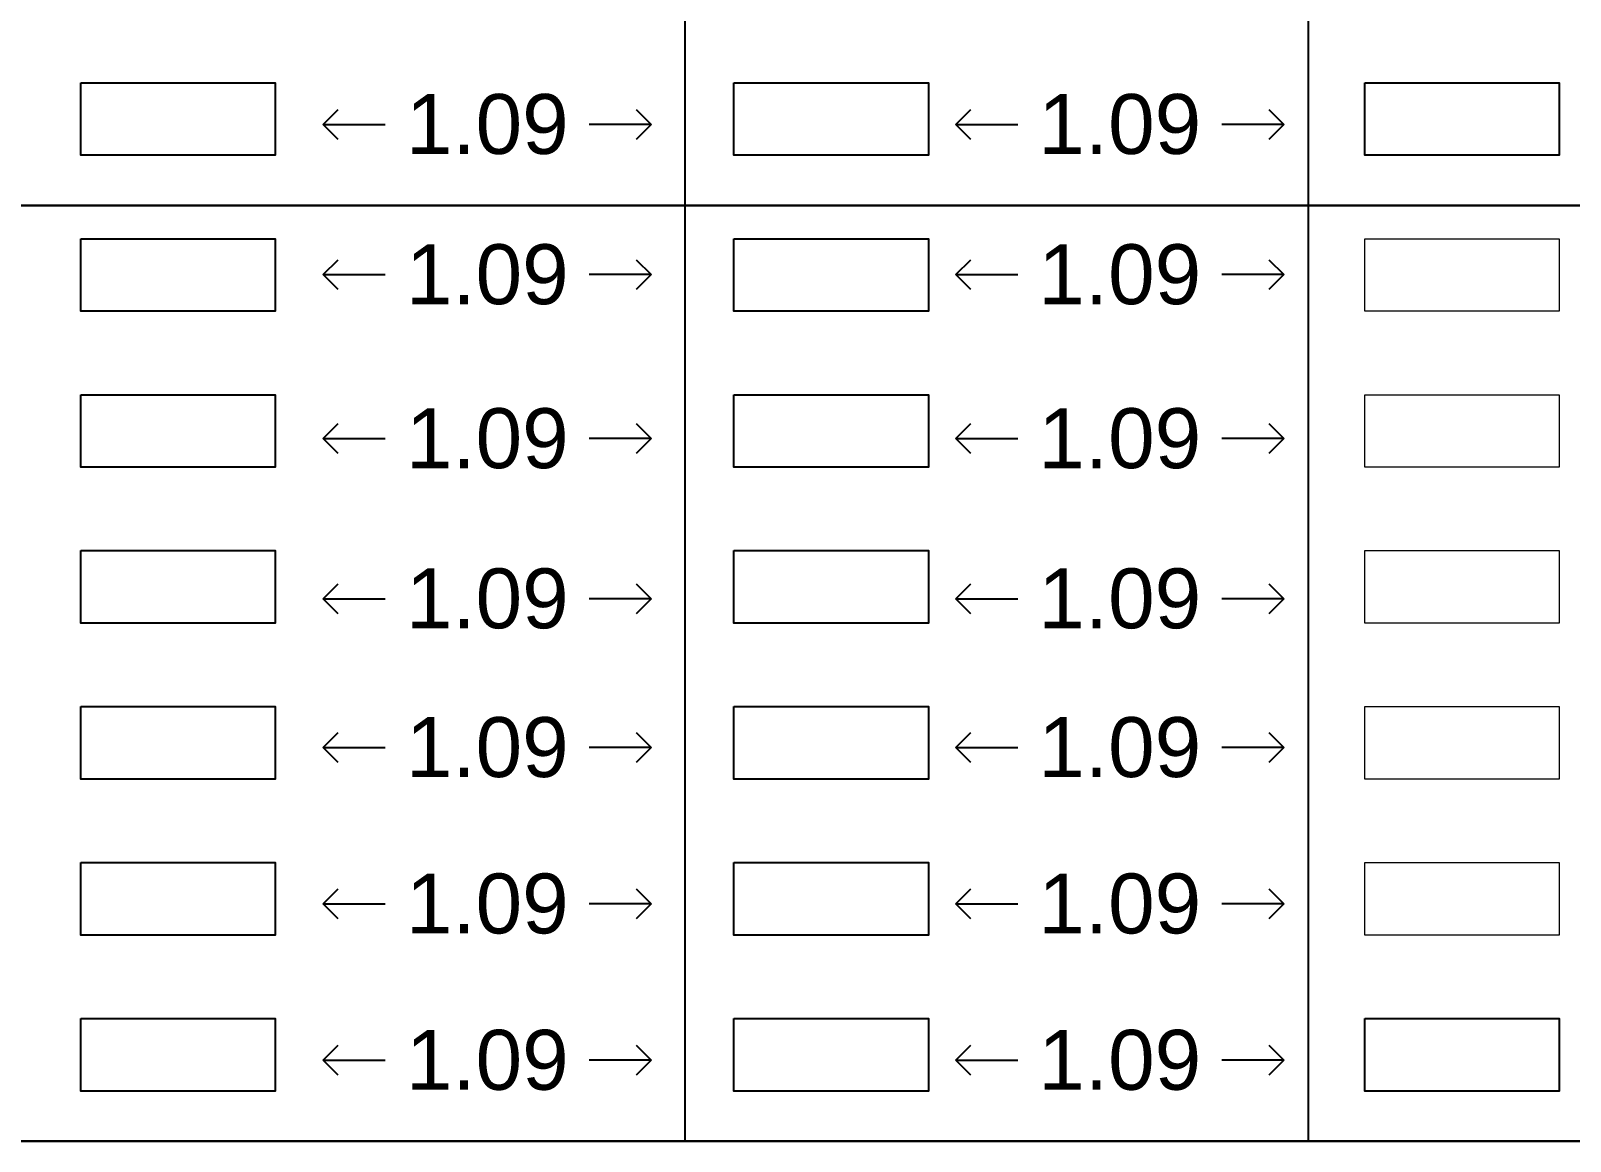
# Model space of a CAD drawing. Header units: millimetres. Extents: x -9481 to -9286, y 28723 to 28853.
# Drawn here: x -9457.79 to -9452.65, y 28753.55 to 28757.26 of the extents above; entities that cross this region are included whole.
import ezdxf

# ---------------------------------------------------------------- set-up
doc = ezdxf.new("R2010")
doc.units = ezdxf.units.MM
doc.header["$PDMODE"] = 34
doc.header["$PDSIZE"] = -15
for name, color, linetype, plot in [('BLK_1_FLR_0_REGULAR_ROOM_2', 7, 'Continuous', False), ('BLK_1_FLR_0_REGULAR_ROOM_3', 7, 'Continuous', False), ('BLK_1_FLR_0_REGULAR_ROOM_4', 7, 'Continuous', False), ('BLK_1_FLR_0_REGULAR_ROOM_5', 7, 'Continuous', False), ('BLK_1_FLR_0_REGULAR_ROOM_6', 7, 'Continuous', False), ('BLK_1_FLR_1_REGULAR_ROOM_1', 7, 'Continuous', False), ('BLK_1_FLR_1_REGULAR_ROOM_2', 7, 'Continuous', False), ('BLK_1_FLR_1_REGULAR_ROOM_6', 7, 'Continuous', False), ('BLK_1_FLR_2_REGULAR_ROOM_6', 7, 'Continuous', False)]:
    doc.layers.add(name, color=color, linetype=linetype, plot=plot)
for name, color, linetype in [('BLK_1_FLR_1_REGULAR_ROOM_3', 7, 'Continuous'), ('BLK_1_FLR_1_REGULAR_ROOM_4', 7, 'Continuous'), ('BLK_1_FLR_1_REGULAR_ROOM_5', 7, 'Continuous')]:
    doc.layers.add(name, color=color, linetype=linetype)
for name, color, linetype, lineweight in [('BLK_1_FLR_2_REGULAR_ROOM_1', 7, 'Continuous', 0), ('BLK_1_FLR_2_REGULAR_ROOM_2', 7, 'Continuous', 0), ('BLK_1_FLR_2_REGULAR_ROOM_3', 7, 'Continuous', 0), ('BLK_1_FLR_2_REGULAR_ROOM_4', 7, 'Continuous', 0), ('BLK_1_FLR_2_REGULAR_ROOM_5', 7, 'Continuous', 0), ('PLAN', 7, 'Continuous', 40)]:
    doc.layers.add(name, color=color, linetype=linetype, lineweight=lineweight)
doc.styles.add('Arial', font='arial.ttf', dxfattribs={"height": 0.2})
doc.styles.add('style2', font='arial.ttf', dxfattribs={"height": 0.3})
doc.dimstyles.new('INT DIM', dxfattribs={"dimtxt": 0.3, "dimasz": 0.1, "dimexe": 0.18, "dimexo": 0.0625, "dimgap": 0.09, "dimtad": 0, "dimzin": 0, "dimdsep": 46, "dimtxsty": 'style2', "dimblk": 'OPEN90', "dimcen": 0.09, "dimse1": 1, "dimse2": 1, "dimclrd": 250, "dimclrt": 256, "dimadec": 0, "dimazin": 0, "dimtfac": 1, "dimtofl": 0, "dimtmove": 0, "dimatfit": 3, "dimfxl": 0.18, "dimtolj": 1, "dimtzin": 0, "dimlwd": -1, "dimarcsym": 0})

# ---------------------------------------------------------------- blocks, each defined once
blk = doc.blocks.new('_Open90')
at = {"layer": 'PLAN', "color": 0, "lineweight": -2}
for p, q in [((0, 0), (-1, 0)), ((-0.5, 0.5), (0, 0)), ((0, 0), (-0.5, -0.5))]:
    blk.add_line(p, q, dxfattribs=at)
blk = doc.blocks.new('*D72')
at = {"layer": 'BLK_1_FLR_0_REGULAR_ROOM_6', "color": 250, "transparency": 16777216}
for p, q in [((-9456.7091, 28756.9429), (-9456.6022, 28756.9429)), ((-9455.8142, 28756.9429), (-9455.9211, 28756.9429))]:
    blk.add_line(p, q, dxfattribs=at)
at = {"layer": 'Defpoints', "color": 0, "transparency": 16777216}
for p in [(-9456.8091, 28757.063), (-9455.7142, 28757.063), (-9455.7142, 28756.9429)]:
    blk.add_point(p, dxfattribs=at)
at = {"layer": 'BLK_1_FLR_0_REGULAR_ROOM_6', "color": 250, "transparency": 16777216, "xscale": 0.1, "yscale": 0.1, "zscale": 0.1, "rotation": 180}
blk.add_blockref('_Open90', (-9456.8091, 28756.9429), dxfattribs=at)
at = {"layer": 'BLK_1_FLR_0_REGULAR_ROOM_6', "color": 250, "transparency": 16777216, "xscale": 0.1, "yscale": 0.1, "zscale": 0.1}
blk.add_blockref('_Open90', (-9455.7142, 28756.9429), dxfattribs=at)
at = {"layer": 'BLK_1_FLR_0_REGULAR_ROOM_6', "transparency": 16777216, "insert": (-9456.2617, 28756.9429), "char_height": 0.2, "attachment_point": 5, "style": 'Arial', "bg_fill": 3, "box_fill_scale": 1.1, "bg_fill_color": 256, "bg_fill_true_color": 13158600, "bg_fill_transparency": 0}
blk.add_mtext('\\A1;1.09', dxfattribs=at)
blk = doc.blocks.new('*D73')
at = {"layer": 'BLK_1_FLR_1_REGULAR_ROOM_6', "color": 250, "transparency": 16777216}
for p, q in [((-9454.5973, 28756.9429), (-9454.4904, 28756.9429)), ((-9453.7023, 28756.9429), (-9453.8093, 28756.9429))]:
    blk.add_line(p, q, dxfattribs=at)
at = {"layer": 'Defpoints', "color": 0, "transparency": 16777216}
for p in [(-9454.6973, 28757.063), (-9453.6023, 28757.063), (-9453.6023, 28756.9429)]:
    blk.add_point(p, dxfattribs=at)
at = {"layer": 'BLK_1_FLR_1_REGULAR_ROOM_6', "color": 250, "transparency": 16777216, "xscale": 0.1, "yscale": 0.1, "zscale": 0.1, "rotation": 180}
blk.add_blockref('_Open90', (-9454.6973, 28756.9429), dxfattribs=at)
at = {"layer": 'BLK_1_FLR_1_REGULAR_ROOM_6', "color": 250, "transparency": 16777216, "xscale": 0.1, "yscale": 0.1, "zscale": 0.1}
blk.add_blockref('_Open90', (-9453.6023, 28756.9429), dxfattribs=at)
at = {"layer": 'BLK_1_FLR_1_REGULAR_ROOM_6', "transparency": 16777216, "insert": (-9454.1498, 28756.9429), "char_height": 0.2, "attachment_point": 5, "style": 'Arial', "bg_fill": 3, "box_fill_scale": 1.1, "bg_fill_color": 256, "bg_fill_true_color": 13158600, "bg_fill_transparency": 0}
blk.add_mtext('\\A1;1.09', dxfattribs=at)
blk = doc.blocks.new('*D77')
at = {"layer": 'BLK_1_FLR_1_REGULAR_ROOM_1', "color": 250, "transparency": 16777216}
for p, q in [((-9456.7091, 28756.4414), (-9456.6022, 28756.4414)), ((-9455.8142, 28756.4414), (-9455.9211, 28756.4414))]:
    blk.add_line(p, q, dxfattribs=at)
at = {"layer": 'Defpoints', "color": 0, "transparency": 16777216}
for p in [(-9456.8091, 28756.5615), (-9455.7142, 28756.5615), (-9455.7142, 28756.4414)]:
    blk.add_point(p, dxfattribs=at)
at = {"layer": 'BLK_1_FLR_1_REGULAR_ROOM_1', "color": 250, "transparency": 16777216, "xscale": 0.1, "yscale": 0.1, "zscale": 0.1, "rotation": 180}
blk.add_blockref('_Open90', (-9456.8091, 28756.4414), dxfattribs=at)
at = {"layer": 'BLK_1_FLR_1_REGULAR_ROOM_1', "color": 250, "transparency": 16777216, "xscale": 0.1, "yscale": 0.1, "zscale": 0.1}
blk.add_blockref('_Open90', (-9455.7142, 28756.4414), dxfattribs=at)
at = {"layer": 'BLK_1_FLR_1_REGULAR_ROOM_1', "transparency": 16777216, "insert": (-9456.2617, 28756.4414), "char_height": 0.2, "attachment_point": 5, "style": 'Arial', "bg_fill": 3, "box_fill_scale": 1.1, "bg_fill_color": 256, "bg_fill_true_color": 13158600, "bg_fill_transparency": 0}
blk.add_mtext('\\A1;1.09', dxfattribs=at)
blk = doc.blocks.new('*D78')
at = {"layer": 'BLK_1_FLR_1_REGULAR_ROOM_1', "color": 250, "transparency": 16777216}
for p, q in [((-9454.5973, 28756.4414), (-9454.4904, 28756.4414)), ((-9453.7023, 28756.4414), (-9453.8093, 28756.4414))]:
    blk.add_line(p, q, dxfattribs=at)
at = {"layer": 'Defpoints', "color": 0, "transparency": 16777216}
for p in [(-9454.6973, 28756.5615), (-9453.6023, 28756.5615), (-9453.6023, 28756.4414)]:
    blk.add_point(p, dxfattribs=at)
at = {"layer": 'BLK_1_FLR_1_REGULAR_ROOM_1', "color": 250, "transparency": 16777216, "xscale": 0.1, "yscale": 0.1, "zscale": 0.1, "rotation": 180}
blk.add_blockref('_Open90', (-9454.6973, 28756.4414), dxfattribs=at)
at = {"layer": 'BLK_1_FLR_1_REGULAR_ROOM_1', "color": 250, "transparency": 16777216, "xscale": 0.1, "yscale": 0.1, "zscale": 0.1}
blk.add_blockref('_Open90', (-9453.6023, 28756.4414), dxfattribs=at)
at = {"layer": 'BLK_1_FLR_1_REGULAR_ROOM_1', "transparency": 16777216, "insert": (-9454.1498, 28756.4414), "char_height": 0.2, "attachment_point": 5, "style": 'Arial', "bg_fill": 3, "box_fill_scale": 1.1, "bg_fill_color": 256, "bg_fill_true_color": 13158600, "bg_fill_transparency": 0}
blk.add_mtext('\\A1;1.09', dxfattribs=at)
blk = doc.blocks.new('*D82')
at = {"layer": 'BLK_1_FLR_0_REGULAR_ROOM_2', "color": 250, "transparency": 16777216}
for p, q in [((-9456.7091, 28755.894), (-9456.6022, 28755.894)), ((-9455.8142, 28755.894), (-9455.9211, 28755.894))]:
    blk.add_line(p, q, dxfattribs=at)
at = {"layer": 'Defpoints', "color": 0, "transparency": 16777216}
for p in [(-9456.8091, 28756.0141), (-9455.7142, 28756.0141), (-9455.7142, 28755.894)]:
    blk.add_point(p, dxfattribs=at)
at = {"layer": 'BLK_1_FLR_0_REGULAR_ROOM_2', "color": 250, "transparency": 16777216, "xscale": 0.1, "yscale": 0.1, "zscale": 0.1, "rotation": 180}
blk.add_blockref('_Open90', (-9456.8091, 28755.894), dxfattribs=at)
at = {"layer": 'BLK_1_FLR_0_REGULAR_ROOM_2', "color": 250, "transparency": 16777216, "xscale": 0.1, "yscale": 0.1, "zscale": 0.1}
blk.add_blockref('_Open90', (-9455.7142, 28755.894), dxfattribs=at)
at = {"layer": 'BLK_1_FLR_0_REGULAR_ROOM_2', "transparency": 16777216, "insert": (-9456.2617, 28755.894), "char_height": 0.2, "attachment_point": 5, "style": 'Arial', "bg_fill": 3, "box_fill_scale": 1.1, "bg_fill_color": 256, "bg_fill_true_color": 13158600, "bg_fill_transparency": 0}
blk.add_mtext('\\A1;1.09', dxfattribs=at)
blk = doc.blocks.new('*D83')
at = {"layer": 'BLK_1_FLR_1_REGULAR_ROOM_2', "color": 250, "transparency": 16777216}
for p, q in [((-9454.5973, 28755.894), (-9454.4904, 28755.894)), ((-9453.7023, 28755.894), (-9453.8093, 28755.894))]:
    blk.add_line(p, q, dxfattribs=at)
at = {"layer": 'Defpoints', "color": 0, "transparency": 16777216}
for p in [(-9454.6973, 28756.0141), (-9453.6023, 28756.0141), (-9453.6023, 28755.894)]:
    blk.add_point(p, dxfattribs=at)
at = {"layer": 'BLK_1_FLR_1_REGULAR_ROOM_2', "color": 250, "transparency": 16777216, "xscale": 0.1, "yscale": 0.1, "zscale": 0.1, "rotation": 180}
blk.add_blockref('_Open90', (-9454.6973, 28755.894), dxfattribs=at)
at = {"layer": 'BLK_1_FLR_1_REGULAR_ROOM_2', "color": 250, "transparency": 16777216, "xscale": 0.1, "yscale": 0.1, "zscale": 0.1}
blk.add_blockref('_Open90', (-9453.6023, 28755.894), dxfattribs=at)
at = {"layer": 'BLK_1_FLR_1_REGULAR_ROOM_2', "transparency": 16777216, "insert": (-9454.1498, 28755.894), "char_height": 0.2, "attachment_point": 5, "style": 'Arial', "bg_fill": 3, "box_fill_scale": 1.1, "bg_fill_color": 256, "bg_fill_true_color": 13158600, "bg_fill_transparency": 0}
blk.add_mtext('\\A1;1.09', dxfattribs=at)
blk = doc.blocks.new('*D87')
at = {"layer": 'BLK_1_FLR_0_REGULAR_ROOM_3', "color": 250, "transparency": 16777216}
for p, q in [((-9456.7091, 28755.3594), (-9456.6022, 28755.3594)), ((-9455.8142, 28755.3594), (-9455.9211, 28755.3594))]:
    blk.add_line(p, q, dxfattribs=at)
at = {"layer": 'Defpoints', "color": 0, "transparency": 16777216}
for p in [(-9456.8091, 28755.4794), (-9455.7142, 28755.4794), (-9455.7142, 28755.3594)]:
    blk.add_point(p, dxfattribs=at)
at = {"layer": 'BLK_1_FLR_0_REGULAR_ROOM_3', "color": 250, "transparency": 16777216, "xscale": 0.1, "yscale": 0.1, "zscale": 0.1, "rotation": 180}
blk.add_blockref('_Open90', (-9456.8091, 28755.3594), dxfattribs=at)
at = {"layer": 'BLK_1_FLR_0_REGULAR_ROOM_3', "color": 250, "transparency": 16777216, "xscale": 0.1, "yscale": 0.1, "zscale": 0.1}
blk.add_blockref('_Open90', (-9455.7142, 28755.3594), dxfattribs=at)
at = {"layer": 'BLK_1_FLR_0_REGULAR_ROOM_3', "transparency": 16777216, "insert": (-9456.2617, 28755.3594), "char_height": 0.2, "attachment_point": 5, "style": 'Arial', "bg_fill": 3, "box_fill_scale": 1.1, "bg_fill_color": 256, "bg_fill_true_color": 13158600, "bg_fill_transparency": 0}
blk.add_mtext('\\A1;1.09', dxfattribs=at)
blk = doc.blocks.new('*D88')
at = {"layer": 'BLK_1_FLR_1_REGULAR_ROOM_3', "color": 250, "transparency": 16777216}
for p, q in [((-9454.5973, 28755.3594), (-9454.4904, 28755.3594)), ((-9453.7023, 28755.3594), (-9453.8093, 28755.3594))]:
    blk.add_line(p, q, dxfattribs=at)
at = {"layer": 'Defpoints', "color": 0, "transparency": 16777216}
for p in [(-9454.6973, 28755.4794), (-9453.6023, 28755.4794), (-9453.6023, 28755.3594)]:
    blk.add_point(p, dxfattribs=at)
at = {"layer": 'BLK_1_FLR_1_REGULAR_ROOM_3', "color": 250, "transparency": 16777216, "xscale": 0.1, "yscale": 0.1, "zscale": 0.1, "rotation": 180}
blk.add_blockref('_Open90', (-9454.6973, 28755.3594), dxfattribs=at)
at = {"layer": 'BLK_1_FLR_1_REGULAR_ROOM_3', "color": 250, "transparency": 16777216, "xscale": 0.1, "yscale": 0.1, "zscale": 0.1}
blk.add_blockref('_Open90', (-9453.6023, 28755.3594), dxfattribs=at)
at = {"layer": 'BLK_1_FLR_1_REGULAR_ROOM_3', "transparency": 16777216, "insert": (-9454.1498, 28755.3594), "char_height": 0.2, "attachment_point": 5, "style": 'Arial', "bg_fill": 3, "box_fill_scale": 1.1, "bg_fill_color": 256, "bg_fill_true_color": 13158600, "bg_fill_transparency": 0}
blk.add_mtext('\\A1;1.09', dxfattribs=at)
blk = doc.blocks.new('*D92')
at = {"layer": 'BLK_1_FLR_0_REGULAR_ROOM_4', "color": 250, "ltscale": 0.75, "transparency": 16777216}
for p, q in [((-9456.7091, 28754.8629), (-9456.6022, 28754.8629)), ((-9455.8142, 28754.8629), (-9455.9211, 28754.8629))]:
    blk.add_line(p, q, dxfattribs=at)
at = {"layer": 'Defpoints', "color": 0, "ltscale": 0.75, "transparency": 16777216}
for p in [(-9456.8091, 28754.9829), (-9455.7142, 28754.9829), (-9455.7142, 28754.8629)]:
    blk.add_point(p, dxfattribs=at)
at = {"layer": 'BLK_1_FLR_0_REGULAR_ROOM_4', "color": 250, "ltscale": 0.75, "transparency": 16777216, "xscale": 0.1, "yscale": 0.1, "zscale": 0.1, "rotation": 180}
blk.add_blockref('_Open90', (-9456.8091, 28754.8629), dxfattribs=at)
at = {"layer": 'BLK_1_FLR_0_REGULAR_ROOM_4', "color": 250, "ltscale": 0.75, "transparency": 16777216, "xscale": 0.1, "yscale": 0.1, "zscale": 0.1}
blk.add_blockref('_Open90', (-9455.7142, 28754.8629), dxfattribs=at)
at = {"layer": 'BLK_1_FLR_0_REGULAR_ROOM_4', "ltscale": 0.75, "transparency": 16777216, "insert": (-9456.2617, 28754.8629), "char_height": 0.2, "attachment_point": 5, "style": 'Arial', "bg_fill": 3, "box_fill_scale": 1.1, "bg_fill_color": 256, "bg_fill_true_color": 13158600, "bg_fill_transparency": 0}
blk.add_mtext('\\A1;1.09', dxfattribs=at)
blk = doc.blocks.new('*D93')
at = {"layer": 'BLK_1_FLR_1_REGULAR_ROOM_4', "color": 250, "transparency": 16777216}
for p, q in [((-9454.5973, 28754.8629), (-9454.4904, 28754.8629)), ((-9453.7023, 28754.8629), (-9453.8093, 28754.8629))]:
    blk.add_line(p, q, dxfattribs=at)
at = {"layer": 'Defpoints', "color": 0, "transparency": 16777216}
for p in [(-9454.6973, 28754.9829), (-9453.6023, 28754.9829), (-9453.6023, 28754.8629)]:
    blk.add_point(p, dxfattribs=at)
at = {"layer": 'BLK_1_FLR_1_REGULAR_ROOM_4', "color": 250, "transparency": 16777216, "xscale": 0.1, "yscale": 0.1, "zscale": 0.1, "rotation": 180}
blk.add_blockref('_Open90', (-9454.6973, 28754.8629), dxfattribs=at)
at = {"layer": 'BLK_1_FLR_1_REGULAR_ROOM_4', "color": 250, "transparency": 16777216, "xscale": 0.1, "yscale": 0.1, "zscale": 0.1}
blk.add_blockref('_Open90', (-9453.6023, 28754.8629), dxfattribs=at)
at = {"layer": 'BLK_1_FLR_1_REGULAR_ROOM_4', "transparency": 16777216, "insert": (-9454.1498, 28754.8629), "char_height": 0.2, "attachment_point": 5, "style": 'Arial', "bg_fill": 3, "box_fill_scale": 1.1, "bg_fill_color": 256, "bg_fill_true_color": 13158600, "bg_fill_transparency": 0}
blk.add_mtext('\\A1;1.09', dxfattribs=at)
blk = doc.blocks.new('*D97')
at = {"layer": 'BLK_1_FLR_0_REGULAR_ROOM_5', "color": 250, "transparency": 16777216}
for p, q in [((-9456.7091, 28754.3409), (-9456.6022, 28754.3409)), ((-9455.8142, 28754.3409), (-9455.9211, 28754.3409))]:
    blk.add_line(p, q, dxfattribs=at)
at = {"layer": 'Defpoints', "color": 0, "transparency": 16777216}
for p in [(-9456.8091, 28754.461), (-9455.7142, 28754.461), (-9455.7142, 28754.3409)]:
    blk.add_point(p, dxfattribs=at)
at = {"layer": 'BLK_1_FLR_0_REGULAR_ROOM_5', "color": 250, "transparency": 16777216, "xscale": 0.1, "yscale": 0.1, "zscale": 0.1, "rotation": 180}
blk.add_blockref('_Open90', (-9456.8091, 28754.3409), dxfattribs=at)
at = {"layer": 'BLK_1_FLR_0_REGULAR_ROOM_5', "color": 250, "transparency": 16777216, "xscale": 0.1, "yscale": 0.1, "zscale": 0.1}
blk.add_blockref('_Open90', (-9455.7142, 28754.3409), dxfattribs=at)
at = {"layer": 'BLK_1_FLR_0_REGULAR_ROOM_5', "transparency": 16777216, "insert": (-9456.2617, 28754.3409), "char_height": 0.2, "attachment_point": 5, "style": 'Arial', "bg_fill": 3, "box_fill_scale": 1.1, "bg_fill_color": 256, "bg_fill_true_color": 13158600, "bg_fill_transparency": 0}
blk.add_mtext('\\A1;1.09', dxfattribs=at)
blk = doc.blocks.new('*D98')
at = {"layer": 'BLK_1_FLR_1_REGULAR_ROOM_5', "color": 250, "transparency": 16777216}
for p, q in [((-9454.5973, 28754.3409), (-9454.4904, 28754.3409)), ((-9453.7023, 28754.3409), (-9453.8093, 28754.3409))]:
    blk.add_line(p, q, dxfattribs=at)
at = {"layer": 'Defpoints', "color": 0, "transparency": 16777216}
for p in [(-9454.6973, 28754.461), (-9453.6023, 28754.461), (-9453.6023, 28754.3409)]:
    blk.add_point(p, dxfattribs=at)
at = {"layer": 'BLK_1_FLR_1_REGULAR_ROOM_5', "color": 250, "transparency": 16777216, "xscale": 0.1, "yscale": 0.1, "zscale": 0.1, "rotation": 180}
blk.add_blockref('_Open90', (-9454.6973, 28754.3409), dxfattribs=at)
at = {"layer": 'BLK_1_FLR_1_REGULAR_ROOM_5', "color": 250, "transparency": 16777216, "xscale": 0.1, "yscale": 0.1, "zscale": 0.1}
blk.add_blockref('_Open90', (-9453.6023, 28754.3409), dxfattribs=at)
at = {"layer": 'BLK_1_FLR_1_REGULAR_ROOM_5', "transparency": 16777216, "insert": (-9454.1498, 28754.3409), "char_height": 0.2, "attachment_point": 5, "style": 'Arial', "bg_fill": 3, "box_fill_scale": 1.1, "bg_fill_color": 256, "bg_fill_true_color": 13158600, "bg_fill_transparency": 0}
blk.add_mtext('\\A1;1.09', dxfattribs=at)
blk = doc.blocks.new('*D102')
at = {"layer": 'BLK_1_FLR_0_REGULAR_ROOM_6', "color": 250, "transparency": 16777216}
for p, q in [((-9456.7091, 28753.819), (-9456.6022, 28753.819)), ((-9455.8142, 28753.819), (-9455.9211, 28753.819))]:
    blk.add_line(p, q, dxfattribs=at)
at = {"layer": 'Defpoints', "color": 0, "transparency": 16777216}
for p in [(-9456.8091, 28753.9391), (-9455.7142, 28753.9391), (-9455.7142, 28753.819)]:
    blk.add_point(p, dxfattribs=at)
at = {"layer": 'BLK_1_FLR_0_REGULAR_ROOM_6', "color": 250, "transparency": 16777216, "xscale": 0.1, "yscale": 0.1, "zscale": 0.1, "rotation": 180}
blk.add_blockref('_Open90', (-9456.8091, 28753.819), dxfattribs=at)
at = {"layer": 'BLK_1_FLR_0_REGULAR_ROOM_6', "color": 250, "transparency": 16777216, "xscale": 0.1, "yscale": 0.1, "zscale": 0.1}
blk.add_blockref('_Open90', (-9455.7142, 28753.819), dxfattribs=at)
at = {"layer": 'BLK_1_FLR_0_REGULAR_ROOM_6', "transparency": 16777216, "insert": (-9456.2617, 28753.819), "char_height": 0.2, "attachment_point": 5, "style": 'Arial', "bg_fill": 3, "box_fill_scale": 1.1, "bg_fill_color": 256, "bg_fill_true_color": 13158600, "bg_fill_transparency": 0}
blk.add_mtext('\\A1;1.09', dxfattribs=at)
blk = doc.blocks.new('*D103')
at = {"layer": 'BLK_1_FLR_1_REGULAR_ROOM_6', "color": 250, "transparency": 16777216}
for p, q in [((-9454.5973, 28753.819), (-9454.4904, 28753.819)), ((-9453.7023, 28753.819), (-9453.8093, 28753.819))]:
    blk.add_line(p, q, dxfattribs=at)
at = {"layer": 'Defpoints', "color": 0, "transparency": 16777216}
for p in [(-9454.6973, 28753.9391), (-9453.6023, 28753.9391), (-9453.6023, 28753.819)]:
    blk.add_point(p, dxfattribs=at)
at = {"layer": 'BLK_1_FLR_1_REGULAR_ROOM_6', "color": 250, "transparency": 16777216, "xscale": 0.1, "yscale": 0.1, "zscale": 0.1, "rotation": 180}
blk.add_blockref('_Open90', (-9454.6973, 28753.819), dxfattribs=at)
at = {"layer": 'BLK_1_FLR_1_REGULAR_ROOM_6', "color": 250, "transparency": 16777216, "xscale": 0.1, "yscale": 0.1, "zscale": 0.1}
blk.add_blockref('_Open90', (-9453.6023, 28753.819), dxfattribs=at)
at = {"layer": 'BLK_1_FLR_1_REGULAR_ROOM_6', "transparency": 16777216, "insert": (-9454.1498, 28753.819), "char_height": 0.2, "attachment_point": 5, "style": 'Arial', "bg_fill": 3, "box_fill_scale": 1.1, "bg_fill_color": 256, "bg_fill_true_color": 13158600, "bg_fill_transparency": 0}
blk.add_mtext('\\A1;1.09', dxfattribs=at)

msp = doc.modelspace()

# ---------------------------------------------------------------- linework, layer by layer
for p, q in [((-9455.6016, 28759.2759), (-9455.6016, 28756.6726)), ((-9453.5208, 28759.2759), (-9453.5208, 28756.6726)), ((-9455.6016, 28756.6726), (-9455.6016, 28756.152)), ((-9453.5208, 28756.6726), (-9453.5208, 28756.152)), ((-9455.6016, 28756.152), (-9455.6016, 28753.5487)), ((-9453.5208, 28756.152), (-9453.5208, 28753.5487))]:
    msp.add_line(p, q)
for points in [[(-9442.23, 28759.2759), (-9442.23, 28756.6726), (-9461.7318, 28756.6726)], [(-9461.7318, 28756.6726), (-9442.23, 28756.6726), (-9442.23, 28756.152)], [(-9442.23, 28756.152), (-9442.23, 28753.5487), (-9461.7318, 28753.5487)], [(-9461.7318, 28753.5487), (-9442.23, 28753.5487), (-9442.23, 28753.0281), (-9461.7318, 28753.0281)]]:
    msp.add_lwpolyline(points)
at = {"layer": 'BLK_1_FLR_0_REGULAR_ROOM_2', "color": 2}
msp.add_lwpolyline([(-9457.6189, 28756.0408), (-9456.9697, 28756.0408), (-9456.9697, 28755.7987), (-9457.6189, 28755.7987)], close=True, dxfattribs=at)
at = {"layer": 'BLK_1_FLR_0_REGULAR_ROOM_3', "color": 2}
msp.add_lwpolyline([(-9457.6189, 28755.5202), (-9456.9697, 28755.5202), (-9456.9697, 28755.278), (-9457.6189, 28755.278)], close=True, dxfattribs=at)
at = {"layer": 'BLK_1_FLR_0_REGULAR_ROOM_4', "color": 2, "ltscale": 0.75}
msp.add_lwpolyline([(-9457.6189, 28754.9996), (-9456.9697, 28754.9996), (-9456.9697, 28754.7574), (-9457.6189, 28754.7574)], close=True, dxfattribs=at)
at = {"layer": 'BLK_1_FLR_0_REGULAR_ROOM_5', "color": 2}
msp.add_lwpolyline([(-9457.6189, 28754.4789), (-9456.9697, 28754.4789), (-9456.9697, 28754.2368), (-9457.6189, 28754.2368)], close=True, dxfattribs=at)
at = {"layer": 'BLK_1_FLR_0_REGULAR_ROOM_6', "color": 1}
msp.add_lwpolyline([(-9457.6189, 28757.0821), (-9456.9697, 28757.0821), (-9456.9697, 28756.84), (-9457.6189, 28756.84)], close=True, dxfattribs=at)
at = {"layer": 'BLK_1_FLR_0_REGULAR_ROOM_6', "color": 2}
msp.add_lwpolyline([(-9457.6189, 28753.9583), (-9456.9697, 28753.9583), (-9456.9697, 28753.7161), (-9457.6189, 28753.7161)], close=True, dxfattribs=at)
at = {"layer": 'BLK_1_FLR_1_REGULAR_ROOM_1', "color": 2}
for points in [[(-9457.6189, 28756.5615), (-9456.9697, 28756.5615), (-9456.9697, 28756.3193), (-9457.6189, 28756.3193)], [(-9455.4381, 28756.5615), (-9454.7889, 28756.5615), (-9454.7889, 28756.3193), (-9455.4381, 28756.3193)]]:
    msp.add_lwpolyline(points, close=True, dxfattribs=at)
at = {"layer": 'BLK_1_FLR_1_REGULAR_ROOM_2', "color": 2}
msp.add_lwpolyline([(-9455.4381, 28756.0408), (-9454.7889, 28756.0408), (-9454.7889, 28755.7987), (-9455.4381, 28755.7987)], close=True, dxfattribs=at)
at = {"layer": 'BLK_1_FLR_1_REGULAR_ROOM_3', "color": 2}
msp.add_lwpolyline([(-9455.4381, 28755.5202), (-9454.7889, 28755.5202), (-9454.7889, 28755.278), (-9455.4381, 28755.278)], close=True, dxfattribs=at)
at = {"layer": 'BLK_1_FLR_1_REGULAR_ROOM_4', "color": 2}
msp.add_lwpolyline([(-9455.4381, 28754.9996), (-9454.7889, 28754.9996), (-9454.7889, 28754.7574), (-9455.4381, 28754.7574)], close=True, dxfattribs=at)
at = {"layer": 'BLK_1_FLR_1_REGULAR_ROOM_5', "color": 2}
msp.add_lwpolyline([(-9455.4381, 28754.4789), (-9454.7889, 28754.4789), (-9454.7889, 28754.2368), (-9455.4381, 28754.2368)], close=True, dxfattribs=at)
at = {"layer": 'BLK_1_FLR_1_REGULAR_ROOM_6', "color": 1}
msp.add_lwpolyline([(-9455.4381, 28757.0821), (-9454.7889, 28757.0821), (-9454.7889, 28756.84), (-9455.4381, 28756.84)], close=True, dxfattribs=at)
at = {"layer": 'BLK_1_FLR_1_REGULAR_ROOM_6', "color": 2}
msp.add_lwpolyline([(-9455.4381, 28753.9583), (-9454.7889, 28753.9583), (-9454.7889, 28753.7161), (-9455.4381, 28753.7161)], close=True, dxfattribs=at)
at = {"layer": 'BLK_1_FLR_2_REGULAR_ROOM_1', "color": 2}
msp.add_lwpolyline([(-9453.3316, 28756.5615), (-9452.6824, 28756.5615), (-9452.6824, 28756.3193), (-9453.3316, 28756.3193)], close=True, dxfattribs=at)
at = {"layer": 'BLK_1_FLR_2_REGULAR_ROOM_2', "color": 2}
msp.add_lwpolyline([(-9453.3316, 28756.0408), (-9452.6824, 28756.0408), (-9452.6824, 28755.7987), (-9453.3316, 28755.7987)], close=True, dxfattribs=at)
at = {"layer": 'BLK_1_FLR_2_REGULAR_ROOM_3', "color": 2}
msp.add_lwpolyline([(-9453.3316, 28755.5202), (-9452.6824, 28755.5202), (-9452.6824, 28755.278), (-9453.3316, 28755.278)], close=True, dxfattribs=at)
at = {"layer": 'BLK_1_FLR_2_REGULAR_ROOM_4', "color": 2}
msp.add_lwpolyline([(-9453.3316, 28754.9996), (-9452.6824, 28754.9996), (-9452.6824, 28754.7574), (-9453.3316, 28754.7574)], close=True, dxfattribs=at)
at = {"layer": 'BLK_1_FLR_2_REGULAR_ROOM_5', "color": 2}
msp.add_lwpolyline([(-9453.3316, 28754.4789), (-9452.6824, 28754.4789), (-9452.6824, 28754.2368), (-9453.3316, 28754.2368)], close=True, dxfattribs=at)
at = {"layer": 'BLK_1_FLR_2_REGULAR_ROOM_6', "color": 1}
msp.add_lwpolyline([(-9453.3316, 28757.0821), (-9452.6824, 28757.0821), (-9452.6824, 28756.84), (-9453.3316, 28756.84)], close=True, dxfattribs=at)
at = {"layer": 'BLK_1_FLR_2_REGULAR_ROOM_6', "color": 2}
msp.add_lwpolyline([(-9453.3316, 28753.9583), (-9452.6824, 28753.9583), (-9452.6824, 28753.7161), (-9453.3316, 28753.7161)], close=True, dxfattribs=at)

# ---------------------------------------------------------------- next in the draw order: dimensions: what is measured, and where the dimension line sits
at = {"layer": 'BLK_1_FLR_0_REGULAR_ROOM_2', "color": 2}
dim = msp.add_linear_dim(base=(-9455.7142, 28755.894), p1=(-9456.8091, 28756.0141), p2=(-9455.7142, 28756.0141), dimstyle='INT DIM', override={"dimtxt": 0.2, "dimtxsty": 'Arial', "dimfxl": 0.125, "dimtfill": 1, "dimtfillclr": 7, "dimarcsym": 1}, dxfattribs=at)
dim.commit()
dim.dimension.update_dxf_attribs({"geometry": '*D82', "text_midpoint": (-9456.2617, 28755.894)})
at = {"layer": 'BLK_1_FLR_0_REGULAR_ROOM_3', "color": 2}
dim = msp.add_linear_dim(base=(-9455.7142, 28755.3594), p1=(-9456.8091, 28755.4794), p2=(-9455.7142, 28755.4794), dimstyle='INT DIM', override={"dimtxt": 0.2, "dimtxsty": 'Arial', "dimfxl": 0.125, "dimtfill": 1, "dimtfillclr": 7, "dimarcsym": 1}, dxfattribs=at)
dim.commit()
dim.dimension.update_dxf_attribs({"geometry": '*D87', "text_midpoint": (-9456.2617, 28755.3594)})
at = {"layer": 'BLK_1_FLR_0_REGULAR_ROOM_4', "color": 2, "ltscale": 0.75}
dim = msp.add_linear_dim(base=(-9455.7142, 28754.8629), p1=(-9456.8091, 28754.9829), p2=(-9455.7142, 28754.9829), dimstyle='INT DIM', override={"dimtxt": 0.2, "dimtxsty": 'Arial', "dimfxl": 0.125, "dimtfill": 1, "dimtfillclr": 7, "dimarcsym": 1}, dxfattribs=at)
dim.commit()
dim.dimension.update_dxf_attribs({"geometry": '*D92', "text_midpoint": (-9456.2617, 28754.8629)})
at = {"layer": 'BLK_1_FLR_0_REGULAR_ROOM_5', "color": 2}
dim = msp.add_linear_dim(base=(-9455.7142, 28754.3409), p1=(-9456.8091, 28754.461), p2=(-9455.7142, 28754.461), dimstyle='INT DIM', override={"dimtxt": 0.2, "dimtxsty": 'Arial', "dimfxl": 0.125, "dimtfill": 1, "dimtfillclr": 7, "dimarcsym": 1}, dxfattribs=at)
dim.commit()
dim.dimension.update_dxf_attribs({"geometry": '*D97', "text_midpoint": (-9456.2617, 28754.3409)})
at = {"layer": 'BLK_1_FLR_0_REGULAR_ROOM_6', "color": 1}
dim = msp.add_linear_dim(base=(-9455.7142, 28756.9429), p1=(-9456.8091, 28757.063), p2=(-9455.7142, 28757.063), dimstyle='INT DIM', override={"dimtxt": 0.2, "dimtxsty": 'Arial', "dimfxl": 0.125, "dimtfill": 1, "dimtfillclr": 7, "dimarcsym": 1}, dxfattribs=at)
dim.commit()
dim.dimension.update_dxf_attribs({"geometry": '*D72', "text_midpoint": (-9456.2617, 28756.9429)})
at = {"layer": 'BLK_1_FLR_0_REGULAR_ROOM_6', "color": 2}
dim = msp.add_linear_dim(base=(-9455.7142, 28753.819), p1=(-9456.8091, 28753.9391), p2=(-9455.7142, 28753.9391), dimstyle='INT DIM', override={"dimtxt": 0.2, "dimtxsty": 'Arial', "dimfxl": 0.125, "dimtfill": 1, "dimtfillclr": 7, "dimarcsym": 1}, dxfattribs=at)
dim.commit()
dim.dimension.update_dxf_attribs({"geometry": '*D102', "text_midpoint": (-9456.2617, 28753.819)})
at = {"layer": 'BLK_1_FLR_1_REGULAR_ROOM_1', "color": 2}
for base, p1, p2, picture, middle in [((-9455.7142, 28756.4414), (-9456.8091, 28756.5615), (-9455.7142, 28756.5615), '*D77', (-9456.2617, 28756.4414)), ((-9453.60233, 28756.44142), (-9454.69731, 28756.56149), (-9453.60233, 28756.56149), '*D78', (-9454.14982, 28756.44142))]:
    dim = msp.add_linear_dim(base=base, p1=p1, p2=p2, dimstyle='INT DIM', override={"dimtxt": 0.2, "dimtxsty": 'Arial', "dimfxl": 0.125, "dimtfill": 1, "dimtfillclr": 7, "dimarcsym": 1}, dxfattribs=at)
    dim.commit()
    dim.dimension.update_dxf_attribs({"geometry": picture, "text_midpoint": middle})
at = {"layer": 'BLK_1_FLR_1_REGULAR_ROOM_2', "color": 2}
dim = msp.add_linear_dim(base=(-9453.60233, 28755.894), p1=(-9454.69731, 28756.01408), p2=(-9453.60233, 28756.01408), dimstyle='INT DIM', override={"dimtxt": 0.2, "dimtxsty": 'Arial', "dimfxl": 0.125, "dimtfill": 1, "dimtfillclr": 7, "dimarcsym": 1}, dxfattribs=at)
dim.commit()
dim.dimension.update_dxf_attribs({"geometry": '*D83', "text_midpoint": (-9454.14982, 28755.894)})
at = {"layer": 'BLK_1_FLR_1_REGULAR_ROOM_3', "color": 2}
dim = msp.add_linear_dim(base=(-9453.60233, 28755.35935), p1=(-9454.69731, 28755.47943), p2=(-9453.60233, 28755.47943), dimstyle='INT DIM', override={"dimtxt": 0.2, "dimtxsty": 'Arial', "dimfxl": 0.125, "dimtfill": 1, "dimtfillclr": 7, "dimarcsym": 1}, dxfattribs=at)
dim.commit()
dim.dimension.update_dxf_attribs({"geometry": '*D88', "text_midpoint": (-9454.14982, 28755.35935)})
at = {"layer": 'BLK_1_FLR_1_REGULAR_ROOM_4', "color": 2}
dim = msp.add_linear_dim(base=(-9453.60233, 28754.86287), p1=(-9454.69731, 28754.98295), p2=(-9453.60233, 28754.98295), dimstyle='INT DIM', override={"dimtxt": 0.2, "dimtxsty": 'Arial', "dimfxl": 0.125, "dimtfill": 1, "dimtfillclr": 7, "dimarcsym": 1}, dxfattribs=at)
dim.commit()
dim.dimension.update_dxf_attribs({"geometry": '*D93', "text_midpoint": (-9454.14982, 28754.86287)})
at = {"layer": 'BLK_1_FLR_1_REGULAR_ROOM_5', "color": 2}
dim = msp.add_linear_dim(base=(-9453.60233, 28754.34093), p1=(-9454.69731, 28754.461), p2=(-9453.60233, 28754.461), dimstyle='INT DIM', override={"dimtxt": 0.2, "dimtxsty": 'Arial', "dimfxl": 0.125, "dimtfill": 1, "dimtfillclr": 7, "dimarcsym": 1}, dxfattribs=at)
dim.commit()
dim.dimension.update_dxf_attribs({"geometry": '*D98', "text_midpoint": (-9454.14982, 28754.34093)})
at = {"layer": 'BLK_1_FLR_1_REGULAR_ROOM_6', "color": 1}
dim = msp.add_linear_dim(base=(-9453.60233, 28756.94289), p1=(-9454.69731, 28757.06296), p2=(-9453.60233, 28757.06296), dimstyle='INT DIM', override={"dimtxt": 0.2, "dimtxsty": 'Arial', "dimfxl": 0.125, "dimtfill": 1, "dimtfillclr": 7, "dimarcsym": 1}, dxfattribs=at)
dim.commit()
dim.dimension.update_dxf_attribs({"geometry": '*D73', "text_midpoint": (-9454.14982, 28756.94289)})
at = {"layer": 'BLK_1_FLR_1_REGULAR_ROOM_6', "color": 2}
dim = msp.add_linear_dim(base=(-9453.60233, 28753.81901), p1=(-9454.69731, 28753.93908), p2=(-9453.60233, 28753.93908), dimstyle='INT DIM', override={"dimtxt": 0.2, "dimtxsty": 'Arial', "dimfxl": 0.125, "dimtfill": 1, "dimtfillclr": 7, "dimarcsym": 1}, dxfattribs=at)
dim.commit()
dim.dimension.update_dxf_attribs({"geometry": '*D103', "text_midpoint": (-9454.14982, 28753.81901)})

doc.saveas('drawing.dxf')
